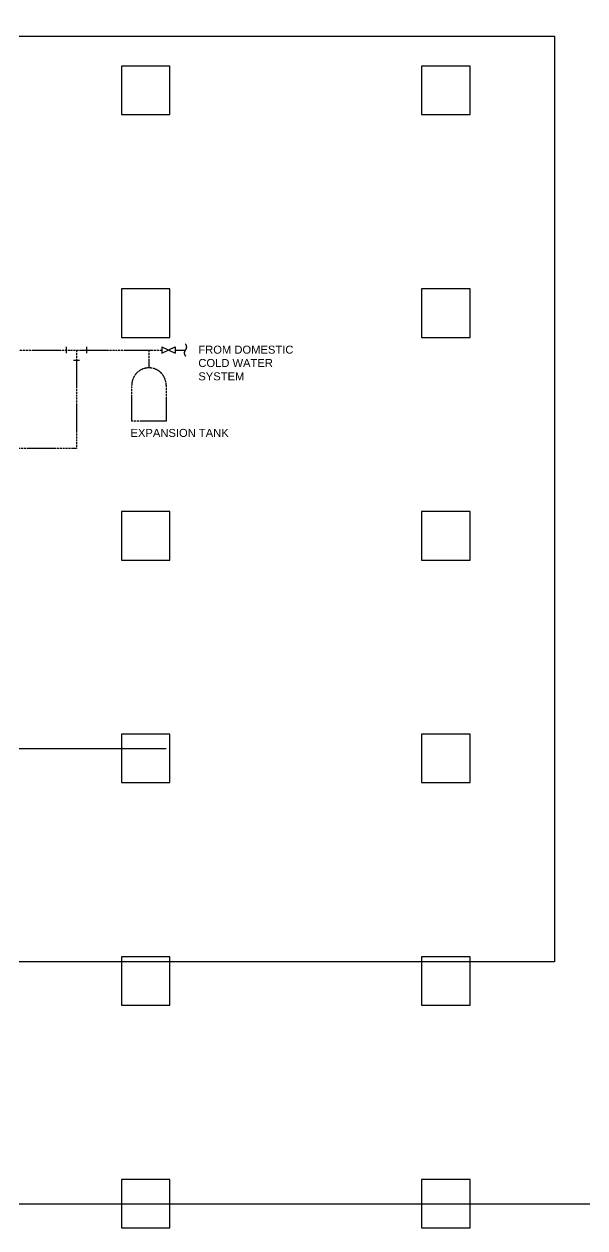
# Model space of a CAD drawing. Header units: millimetres. Extents: x -265298 to 39086, y 16803 to 136893.
# Drawn here: x -92592 to -85531, y 62522 to 77684 of the extents above; entities that cross this region are included whole.
import ezdxf

# ---------------------------------------------------------------- set-up
doc = ezdxf.new("R2010")
doc.units = ezdxf.units.MM
doc.header["$LTSCALE"] = 25
doc.linetypes.add('schedules_symbols_notes$0$DCW', pattern=[1.5, 1, -0.2, 0.1, -0.2])
for name, color, linetype in [('schedules_symbols_notes$0$M-ANNO', 11, 'Continuous'), ('schedules_symbols_notes$0$M-EXISTING', 14, 'Continuous'), ('schedules_symbols_notes$0$P-DOMW-DCW', 1, 'schedules_symbols_notes$0$DCW')]:
    doc.layers.add(name, color=color, linetype=linetype)
doc.styles.add('schedules_symbols_notes$0$Standard', font='arial.ttf')

# ---------------------------------------------------------------- blocks, each defined once
blk = doc.blocks.new('*U210')
for centre, start, end in [((0.031, -0.031), 135, 225), ((-0.031, 0.031), 315, 45)]:
    blk.add_arc(centre, 0.0437, start, end)
blk = doc.blocks.new('schedules_symbols_notes$0$VALVE')
blk.add_wipeout([(0.069, -0.034), (0.069, 0.034), (-0.069, -0.034), (-0.069, 0.034)])
for p, q in [((-0.069, 0.034), (-0.069, -0.034)), ((-0.069, -0.034), (0.069, 0.034)), ((-0.069, 0.034), (0.069, -0.034)), ((0.069, 0.034), (0.069, -0.034))]:
    blk.add_line(p, q)
blk = doc.blocks.new('schedules_symbols_notes$0$PIPE TEE')
at = {"linetype": 'Continuous'}
for p, q in [((-5, 1.5), (-5, -1.5)), ((-1.5, 5), (1.5, 5)), ((5, 1.5), (5, -1.5))]:
    blk.add_line(p, q, dxfattribs=at)
blk = doc.blocks.new('*U323')
at = {"layer": 'Defpoints'}
blk.add_lwpolyline([(-304.8, -304.8), (304.8, -304.8), (304.8, 304.8), (-304.8, 304.8)], close=True, dxfattribs=at)
blk = doc.blocks.new('*U331')
at = {"layer": 'Defpoints', "color": 0, "linetype": 'ByBlock', "lineweight": -2, "transparency": 16777216}
for p in [(15118, 14021), (18898, 14021), (15118, 11216), (18898, 11216), (15118, 8412), (18898, 8412), (15118, 5608), (18898, 5608), (15118, 2804), (18898, 2804), (15118, 0), (18898, 0)]:
    blk.add_blockref('*U323', p, dxfattribs=at)

msp = doc.modelspace()

# ---------------------------------------------------------------- linework, layer by layer
at = {"layer": 'schedules_symbols_notes$0$M-ANNO'}
msp.add_lwpolyline([(-105875, 77532), (-85915, 77532), (-85915, 65874), (-105875, 65874)], close=True, dxfattribs=at)
at = {"layer": 'schedules_symbols_notes$0$M-EXISTING'}
msp.add_line((-100986, 68560), (-90804, 68560), dxfattribs=at)
at = {"layer": 'schedules_symbols_notes$0$P-DOMW-DCW'}
for p, q in [((-94593, 73579), (-90560, 73579)), ((-91931, 73579), (-91931, 72338)), ((-91020, 73579), (-91020, 73354)), ((-91931, 72338), (-96965, 72338))]:
    msp.add_line(p, q, dxfattribs=at)
msp.add_lwpolyline([(-90804, 73138), (-90804, 72684), (-91236, 72684), (-91236, 73138)], dxfattribs=at)
msp.add_arc((-91020, 73138), 216, 0, 180, dxfattribs=at)

# ---------------------------------------------------------------- block references
at = {"layer": 'schedules_symbols_notes$0$P-DOMW-DCW', "rotation": 180}
for name, p, xscale, yscale, zscale in [('schedules_symbols_notes$0$PIPE TEE', (-91931, 73579), -25.4, 25.4, 25.4), ('*U210', (-90560, 73579), 1219.2, 1219.2, 1219.2)]:
    msp.add_blockref(name, p, dxfattribs=dict(at, xscale=xscale, yscale=yscale, zscale=zscale))

# ---------------------------------------------------------------- texts
at = {"color": 11, "ltscale": 0.1, "char_height": 100.81, "width": 1424.12, "attachment_point": 1, "style": 'schedules_symbols_notes$0$Standard'}
for s, insert in [('FROM DOMESTIC COLD WATER SYSTEM', (-90398, 73634)), ('EXPANSION TANK', (-91252, 72585))]:
    msp.add_mtext(s, dxfattribs=dict(at, insert=insert))

# ---------------------------------------------------------------- next in the draw order: block references
at = {"layer": 'schedules_symbols_notes$0$P-DOMW-DCW', "xscale": 1219.2, "yscale": 1219.2, "zscale": 1219.2}
msp.add_blockref('schedules_symbols_notes$0$VALVE', (-90773, 73579), dxfattribs=at)

# ---------------------------------------------------------------- next in the draw order: linework, layer by layer
at = {"layer": 'Defpoints', "color": 255}
msp.add_lwpolyline([(-106180, 62827), (-68385, 62827), (-68385, 90869), (-106180, 90869)], close=True, dxfattribs=at)

# ---------------------------------------------------------------- next in the draw order: block references
at = {"layer": 'Defpoints'}
msp.add_blockref('*U331', (-106180, 62827), dxfattribs=at)

doc.saveas('drawing.dxf')
